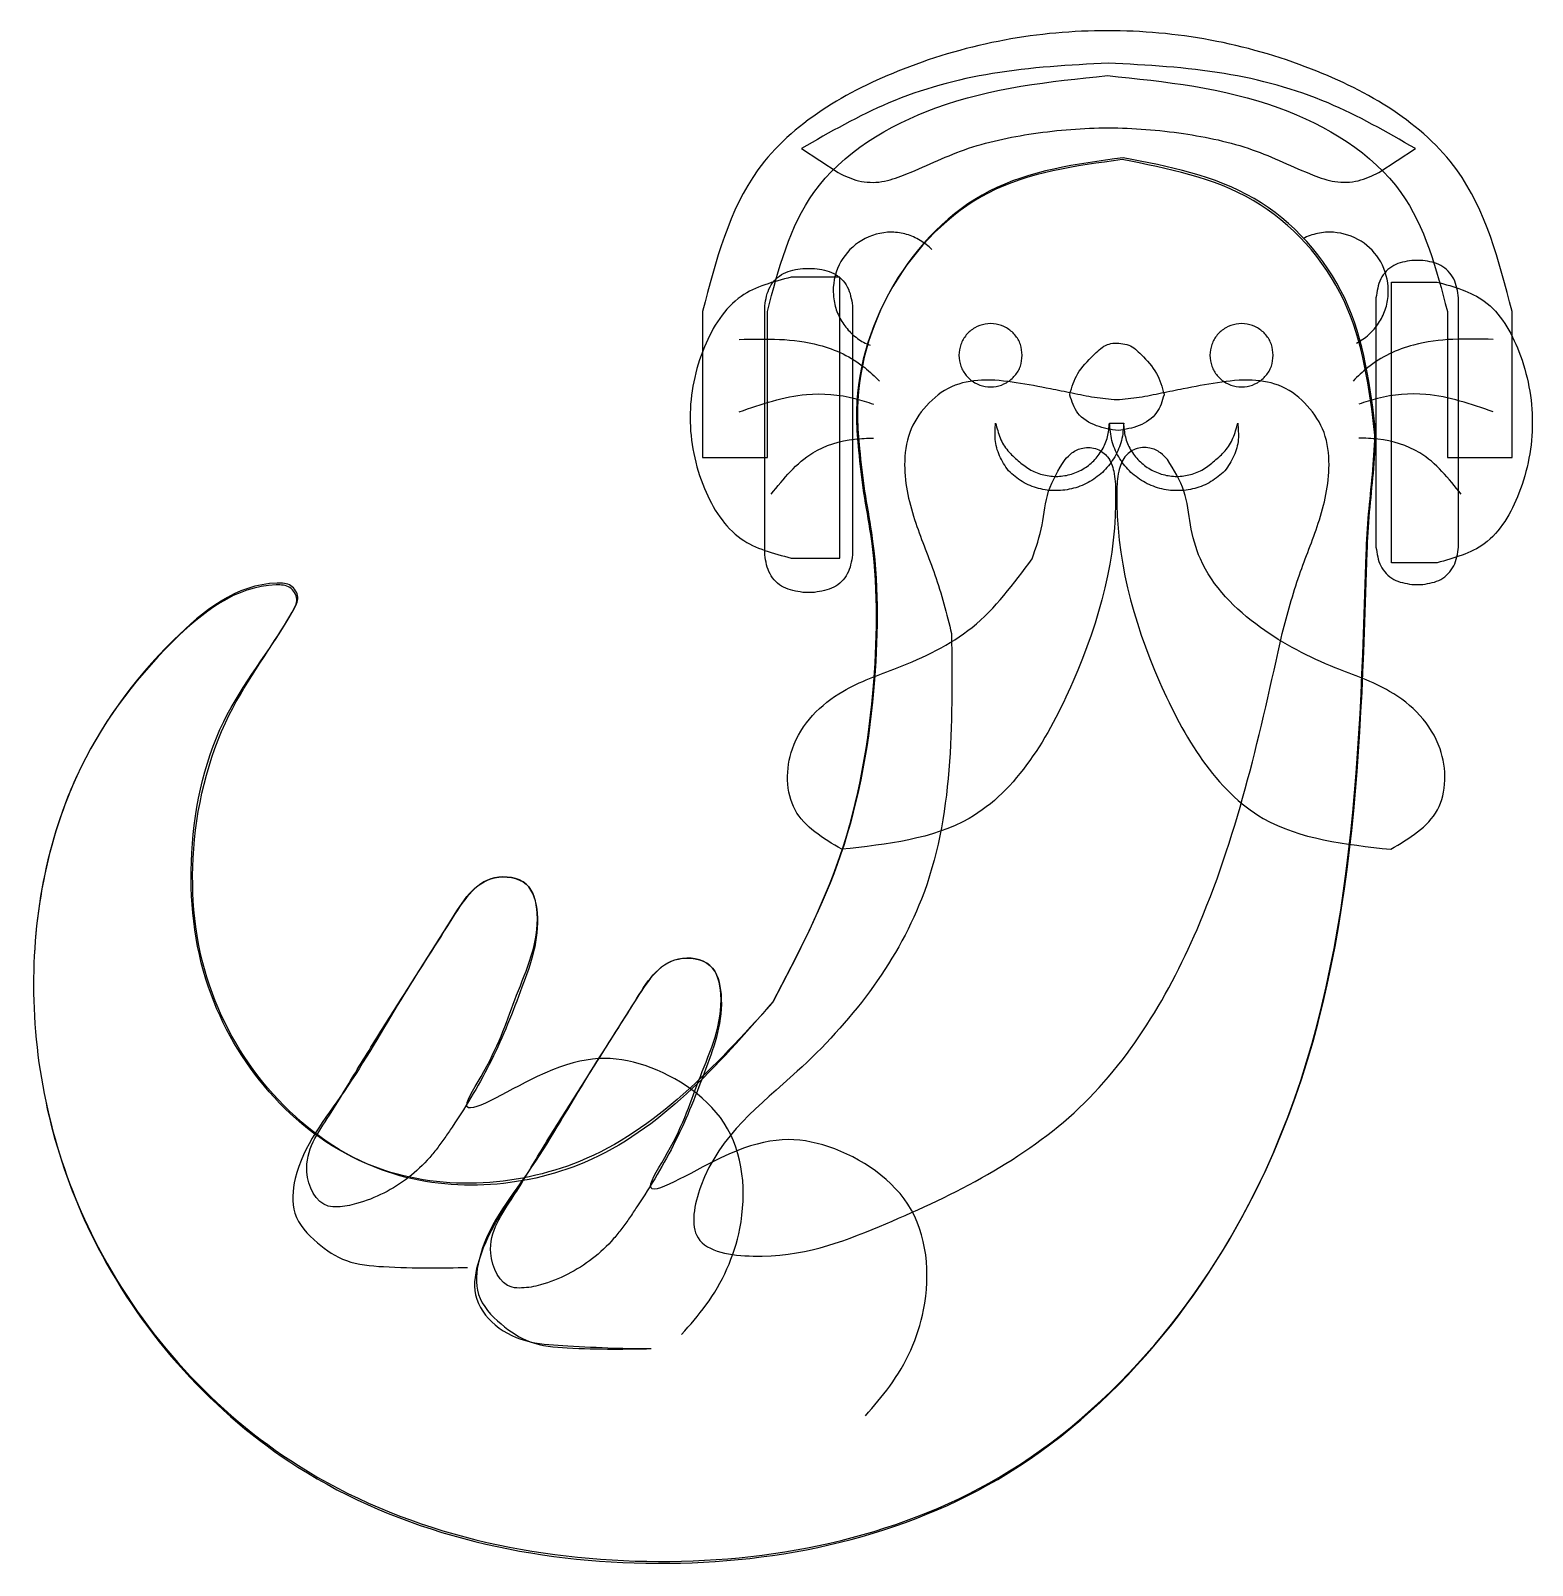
# Model space of a CAD drawing. Extents: x -8 to 8.1, y -8.2 to 8.3.
import ezdxf

# ---------------------------------------------------------------- set-up
doc = ezdxf.new("R2010")
doc.units = 0
doc.layers.get('0').update_dxf_attribs({"linetype": 'CONTINUOUS'})

msp = doc.modelspace()

# ---------------------------------------------------------------- linework, layer by layer
at = {"color": 1}
for points in [[(3.544284, 7.91895)], [(3.533617, 7.784597)], [(2.620343, 4.785531)], [(5.313306, 4.785531)], [(3.648374, 3.978224)], [(4.931429, 4.057501)], [(6.404762, 3.929336)], [(6.415333, 3.949155)], [(3.078861, 3.667721)], [(4.178245, 3.667721)], [(6.799067, 2.327653)], [(0.391467, 2.242916)], [(5.408445, 1.800741)], [(-3.510835, -1.27654)], [(-1.538023, -2.147269)]]:
    msp.add_lwpolyline(points, close=True, dxfattribs=at)
for points in [[(0.250816, 7.002222), (0.644198, 6.74394)], [(6.444371, 6.744519), (6.837753, 7.002801)], [(6.917565, 5.8023), (6.799067, 5.8023)], [(0.141285, 2.611162), (0.661652, 2.611162), (0.661653, 5.622523), (0.141285, 5.622523)], [(0.265668, 5.717562), (0.391467, 5.717563)], [(7.071621, 2.559296), (6.581451, 2.559296), (6.581451, 5.570656), (7.071621, 5.570656)], [(-0.141706, 2.644237), (-0.141705, 5.316241)], [(0.798841, 5.316241), (0.79884, 2.644238)], [(6.415333, 5.400978), (6.415333, 2.728975)], [(7.301299, 2.728975), (7.301299, 5.400978)], [(-0.80902, 5.255054), (-0.80902, 3.689147), (-0.114199, 3.689147), (-0.114199, 5.255054)], [(7.181436, 5.255054), (7.181436, 3.689147), (7.876258, 3.689147), (7.876258, 5.255054)], [(3.130395, 4.357433), (3.130395, 4.368004)], [(4.141247, 4.368004), (4.141247, 4.362718)], [(3.554556, 4.058822), (3.706514, 4.058822)], [(3.557199, 4.058822), (3.709157, 4.058822)], [(6.799067, 2.327653), (6.917565, 2.327653)], [(0.391467, 2.242916), (0.26567, 2.242916)]]:
    msp.add_lwpolyline(points, dxfattribs=at)
for points, knots in [([(7.876258, 5.255054), (7.734638, 5.799649), (7.428266, 6.977796), (5.638209, 8.020852), (3.533618, 8.39906), (1.429028, 8.020852), (-0.361028, 6.977796), (-0.667401, 5.799649), (-0.80902, 5.255054)], [0, 0, 0, 0, 1.630599, 3.527554, 5.755931, 7.984305, 9.881259, 11.511858, 11.511858, 11.511858, 11.511858]), ([(3.544284, 7.91895), (3.128206, 7.896984), (2.326469, 7.854658), (1.198726, 7.546992), (0.5571, 7.178246), (0.250816, 7.002222)], [0, 0, 0, 0, 1.248364, 2.405465, 3.462303, 3.462303, 3.462303, 3.462303]), ([(6.837753, 7.002801), (6.531456, 7.178672), (5.889758, 7.547124), (4.762085, 7.854661), (3.960361, 7.896985), (3.544284, 7.91895)], [0, 0, 0, 0, 1.05665, 2.21371, 3.462072, 3.462072, 3.462072, 3.462072]), ([(-0.114199, 5.255054), (0.004694, 5.711047), (0.261873, 6.697415), (1.765632, 7.603455), (2.913505, 7.721062), (3.533617, 7.784597)], [0, 0, 0, 0, 1.369827, 2.963106, 4.835187, 4.835187, 4.835187, 4.835187]), ([(3.533617, 7.784597), (4.15373, 7.721062), (5.301605, 7.603456), (6.805365, 6.697415), (7.062544, 5.711047), (7.181436, 5.255054)], [0, 0, 0, 0, 1.872083, 3.465362, 4.835189, 4.835189, 4.835189, 4.835189]), ([(0.644198, 6.74394), (0.715813, 6.709947), (0.863074, 6.640047), (1.114676, 6.632138), (1.494258, 6.76714), (2.004773, 7.025372), (2.753727, 7.181617), (3.54428, 7.245853), (4.334842, 7.181643), (5.083683, 7.025412), (5.594433, 6.767817), (5.973857, 6.632604), (6.225558, 6.64028), (6.372766, 6.710408), (6.444371, 6.744519)], [0, 0, 0, 0, 0.236145, 0.485582, 0.728947, 1.436896, 2.196775, 3.003747, 3.810718, 4.570562, 5.278355, 5.521757, 5.77119, 6.00743, 6.00743, 6.00743, 6.00743]), ([(3.691979, 6.883736), (3.1907, 6.816414), (2.20437, 6.68395), (1.113869, 5.571332), (0.802376, 4.479433), (0.865531, 3.723882), (0.91188, 3.311289), (1.069053, 2.494793), (1.062654, 1.171094), (0.768927, -0.568098), (0.205608, -1.650265), (-0.062047, -2.164445)], [0, 0, 0, 0, 1.480116, 2.912311, 4.387493, 4.724337, 5.184151, 5.632821, 7.215627, 9.126419, 10.8562, 10.8562, 10.8562, 10.8562]), ([(3.70255, 6.903556), (3.201271, 6.836234), (2.214941, 6.703769), (1.12444, 5.591152), (0.812947, 4.499252), (0.876102, 3.743701), (0.922451, 3.331108), (1.079624, 2.514613), (1.073225, 1.190913), (0.779498, -0.548278), (0.216179, -1.630445), (-0.051476, -2.144626)], [0, 0, 0, 0, 1.480116, 2.912311, 4.387493, 4.724337, 5.184151, 5.632821, 7.215627, 9.126419, 10.8562, 10.8562, 10.8562, 10.8562]), ([(6.404762, 3.929336), (6.343512, 4.428495), (6.222641, 5.41355), (5.156042, 6.600213), (4.182749, 6.788696), (3.691979, 6.883736)], [0, 0, 0, 0, 1.485728, 2.931978, 4.402945, 4.402945, 4.402945, 4.402945]), ([(6.415333, 3.949155), (6.354083, 4.448314), (6.233212, 5.433369), (5.166613, 6.620032), (4.19332, 6.808516), (3.70255, 6.903556)], [0, 0, 0, 0, 1.485728, 2.931978, 4.402945, 4.402945, 4.402945, 4.402945]), ([(1.650816, 5.920384), (1.631199, 5.938218), (1.591912, 5.973935), (1.525776, 6.018707), (1.455111, 6.055893), (1.38009, 6.08376), (1.301631, 6.101506), (1.242772, 6.105678), (1.205592, 6.105479), (1.190162, 6.105222), (1.070621, 6.097617), (0.850266, 6.021408), (0.628481, 5.76457), (0.580298, 5.512995), (0.602634, 5.350779), (0.623598, 5.273097), (0.653754, 5.200031), (0.692336, 5.132114), (0.738648, 5.069966), (0.791957, 5.014113), (0.851653, 4.965361), (0.916722, 4.923501), (0.963853, 4.902681), (0.987476, 4.892245)], [0, 0, 0, 0, 0.079453, 0.15912, 0.23881, 0.318522, 0.398505, 0.479325, 0.494839, 0.510063, 0.525605, 0.854244, 1.173203, 1.501867, 1.58378, 1.663812, 1.74251, 1.820304, 1.897532, 1.974461, 2.051316, 2.128315, 2.205694, 2.205694, 2.205694, 2.205694]), ([(6.205172, 4.915946), (6.228827, 4.929189), (6.27598, 4.955587), (6.339355, 5.006212), (6.395994, 5.063672), (6.444783, 5.128019), (6.48515, 5.198237), (6.516364, 5.273603), (6.537739, 5.353298), (6.54851, 5.436581), (6.5478, 5.598233), (6.469809, 5.832319), (6.233078, 6.052077), (6.018601, 6.106097), (5.904401, 6.105478), (5.888972, 6.105224), (5.850296, 6.102745), (5.789237, 6.094189), (5.708144, 6.072), (5.658003, 6.048724), (5.633141, 6.037183)], [0, 0, 0, 0, 0.081214, 0.161893, 0.242324, 0.322758, 0.403442, 0.484663, 0.566786, 0.650281, 0.735757, 1.050988, 1.35614, 1.668128, 1.683642, 1.698866, 1.714408, 1.799885, 1.883375, 1.965489, 1.965489, 1.965489, 1.965489]), ([(6.799067, 5.8023), (6.731545, 5.791068), (6.597235, 5.768725), (6.445873, 5.607821), (6.42568, 5.471056), (6.415333, 5.400978)], [0, 0, 0, 0, 0.201333, 0.400485, 0.609764, 0.609764, 0.609764, 0.609764]), ([(7.301299, 5.400978), (7.290952, 5.471056), (7.270758, 5.607821), (7.119397, 5.768725), (6.985086, 5.791068), (6.917565, 5.8023)], [0, 0, 0, 0, 0.209279, 0.408431, 0.609764, 0.609764, 0.609764, 0.609764]), ([(0.141285, 5.622523), (-0.050198, 5.573342), (-0.464595, 5.466908), (-0.848275, 4.852909), (-0.993565, 4.116843), (-0.848275, 3.380776), (-0.464595, 2.766777), (-0.050198, 2.660343), (0.141285, 2.611162)], [0, 0, 0, 0, 0.574464, 1.243219, 2.018504, 2.793788, 3.462544, 4.037008, 4.037008, 4.037008, 4.037008]), ([(-0.141705, 5.316241), (-0.130449, 5.386678), (-0.108206, 5.525873), (0.054312, 5.685107), (0.194352, 5.706611), (0.265668, 5.717562)], [0, 0, 0, 0, 0.210109, 0.415211, 0.628054, 0.628054, 0.628054, 0.628054]), ([(0.391467, 5.717563), (0.462783, 5.706612), (0.602823, 5.685107), (0.765341, 5.525873), (0.787585, 5.386678), (0.798841, 5.316241)], [0, 0, 0, 0, 0.212843, 0.417946, 0.628055, 0.628055, 0.628055, 0.628055]), ([(7.071621, 5.570656), (7.252685, 5.520235), (7.651328, 5.409223), (8.004745, 4.793989), (8.140476, 4.064976), (8.004746, 3.335963), (7.651328, 2.72073), (7.252685, 2.609718), (7.071621, 2.559296)], [0, 0, 0, 0, 0.54551, 1.201037, 1.974609, 2.748182, 3.403708, 3.949219, 3.949219, 3.949219, 3.949219]), ([(2.620343, 4.785531), (2.616285, 4.74583), (2.608228, 4.666996), (2.54572, 4.562816), (2.454198, 4.485361), (2.340865, 4.444283), (2.220608, 4.444283), (2.107434, 4.485361), (2.015278, 4.562816), (1.955124, 4.666996), (1.934122, 4.785531), (1.955124, 4.904066), (2.015278, 5.008246), (2.107434, 5.0857), (2.220608, 5.126779), (2.340865, 5.126779), (2.454198, 5.0857), (2.54572, 5.008246), (2.608228, 4.904066), (2.616285, 4.825232), (2.620343, 4.785531)], [0, 0, 0, 0, 0.118498, 0.235302, 0.353805, 0.47231, 0.58912, 0.707625, 0.826128, 0.942932, 1.06143, 1.179929, 1.296733, 1.415235, 1.53374, 1.65055, 1.769055, 1.887558, 2.004362, 2.12286, 2.12286, 2.12286, 2.12286]), ([(5.313306, 4.785531), (5.309249, 4.74583), (5.301192, 4.666996), (5.238683, 4.562816), (5.147161, 4.485361), (5.033829, 4.444283), (4.913571, 4.444283), (4.800397, 4.485361), (4.708241, 4.562816), (4.648088, 4.666996), (4.627085, 4.785531), (4.648088, 4.904066), (4.708241, 5.008246), (4.800397, 5.0857), (4.913571, 5.126779), (5.033829, 5.126779), (5.147161, 5.0857), (5.238683, 5.008246), (5.301192, 4.904066), (5.309249, 4.825232), (5.313306, 4.785531)], [0, 0, 0, 0, 0.118498, 0.235302, 0.353805, 0.47231, 0.58912, 0.707625, 0.826128, 0.942932, 1.06143, 1.179929, 1.296733, 1.415235, 1.53374, 1.65055, 1.769055, 1.887558, 2.004362, 2.12286, 2.12286, 2.12286, 2.12286]), ([(-0.416176, 4.955977), (-0.127055, 4.962849), (0.346942, 4.974116), (0.854409, 4.735784), (1.036591, 4.558867), (1.087549, 4.509381)], [0, 0, 0, 0, 0.857122, 1.405205, 1.618043, 1.618043, 1.618043, 1.618043]), ([(7.673281, 4.955977), (7.384161, 4.962849), (6.910163, 4.974116), (6.402697, 4.735784), (6.220515, 4.558867), (6.169557, 4.509381)], [0, 0, 0, 0, 0.857122, 1.405205, 1.618043, 1.618043, 1.618043, 1.618043]), ([(3.130395, 4.368004), (3.152939, 4.44481), (3.20037, 4.606407), (3.363279, 4.762192), (3.48378, 4.886631), (3.59406, 4.919059), (3.678775, 4.91431), (3.79306, 4.894638), (3.919975, 4.769855), (4.074521, 4.607864), (4.119705, 4.445439), (4.141247, 4.368004)], [0, 0, 0, 0, 0.235842, 0.496203, 0.663931, 0.74424, 0.831559, 0.917691, 1.084637, 1.344858, 1.581953, 1.581953, 1.581953, 1.581953]), ([(3.63516, 4.305903), (3.554701, 4.313445), (3.393594, 4.328548), (3.15742, 4.377245), (2.879064, 4.434337), (2.557041, 4.494871), (2.199766, 4.536414), (1.847921, 4.47158), (1.578315, 4.256288), (1.386752, 3.962708), (1.33146, 3.512476), (1.456073, 2.992802), (1.705738, 2.416704), (1.808029, 2.013164), (1.861875, 1.800741)], [0, 0, 0, 0, 0.242246, 0.485062, 0.72262, 1.09488, 1.468183, 1.798235, 2.135824, 2.473817, 2.824735, 3.461763, 4.051937, 4.70791, 4.70791, 4.70791, 4.70791]), ([(5.408445, 1.800741), (5.465336, 2.01227), (5.573379, 2.413989), (5.817145, 2.992484), (5.938083, 3.512011), (5.88434, 3.962276), (5.691913, 4.255359), (5.422793, 4.471663), (5.070512, 4.53638), (4.713295, 4.494858), (4.391428, 4.434447), (4.113217, 4.377131), (3.877015, 4.328562), (3.715716, 4.31345), (3.63516, 4.305903)], [0, 0, 0, 0, 0.656075, 1.24596, 1.883259, 2.233215, 2.571364, 2.909717, 3.23977, 3.613073, 3.985333, 4.222315, 4.46542, 4.707957, 4.707957, 4.707957, 4.707957]), ([(-0.416176, 4.179059), (-0.17881, 4.261432), (0.224306, 4.401324), (0.727784, 4.359811), (0.958292, 4.282934), (1.024123, 4.260979)], [0, 0, 0, 0, 0.745882, 1.266721, 1.474929, 1.474929, 1.474929, 1.474929]), ([(3.648374, 3.978224), (3.569947, 3.990214), (3.411991, 4.014364), (3.198867, 4.141868), (3.152082, 4.289157), (3.130395, 4.357433)], [0, 0, 0, 0, 0.23867, 0.480691, 0.689823, 0.689823, 0.689823, 0.689823]), ([(4.141247, 4.362718), (4.121585, 4.294377), (4.079868, 4.149374), (3.87841, 4.014336), (3.724937, 3.990243), (3.648374, 3.978224)], [0, 0, 0, 0, 0.208064, 0.441458, 0.673804, 0.673804, 0.673804, 0.673804]), ([(7.673281, 4.179059), (7.435915, 4.261432), (7.032799, 4.401324), (6.529321, 4.359811), (6.298813, 4.282934), (6.232983, 4.260979)], [0, 0, 0, 0, 0.745882, 1.266721, 1.474929, 1.474929, 1.474929, 1.474929]), ([(2.471029, 3.546162), (2.436777, 3.598584), (2.369312, 3.701837), (2.319829, 3.881125), (2.329954, 4.000297), (2.334927, 4.058822)], [0, 0, 0, 0, 0.187286, 0.36889, 0.544145, 0.544145, 0.544145, 0.544145]), ([(2.334927, 4.058822), (2.348638, 4.004509), (2.375468, 3.898228), (2.458867, 3.756732), (2.53885, 3.688136), (2.57806, 3.654508)], [0, 0, 0, 0, 0.16762, 0.328005, 0.482241, 0.482241, 0.482241, 0.482241]), ([(3.709157, 4.058822), (3.704416, 3.995487), (3.694932, 3.868813), (3.618385, 3.692002), (3.502468, 3.540367), (3.350493, 3.423796), (3.173667, 3.35075), (2.983667, 3.324878), (2.794114, 3.350342), (2.615315, 3.422023), (2.519102, 3.504802), (2.471029, 3.546162)], [0, 0, 0, 0, 0.189425, 0.37886, 0.568039, 0.757041, 0.946373, 1.135887, 1.325324, 1.514768, 1.70395, 1.70395, 1.70395, 1.70395]), ([(2.57806, 3.654508), (2.61598, 3.62181), (2.691752, 3.556474), (2.83294, 3.500477), (2.982311, 3.479881), (3.13222, 3.500176), (3.2718, 3.557677), (3.391393, 3.649988), (3.483089, 3.769399), (3.542905, 3.909045), (3.550668, 4.008836), (3.554556, 4.058822)], [0, 0, 0, 0, 0.149323, 0.298374, 0.447967, 0.597561, 0.746611, 0.895935, 1.045256, 1.194299, 1.343883, 1.343883, 1.343883, 1.343883]), ([(4.795327, 3.544841), (4.747009, 3.503852), (4.650383, 3.421881), (4.471923, 3.350235), (4.282644, 3.32512), (4.092574, 3.34989), (3.915844, 3.423602), (3.76398, 3.54027), (3.648181, 3.692024), (3.572224, 3.86892), (3.562209, 3.995502), (3.557199, 4.058822)], [0, 0, 0, 0, 0.189083, 0.378125, 0.567264, 0.756701, 0.946146, 1.135327, 1.324326, 1.513649, 1.703151, 1.703151, 1.703151, 1.703151]), ([(3.706514, 4.058822), (3.710403, 4.008836), (3.718166, 3.909045), (3.777981, 3.769399), (3.869678, 3.649988), (3.98927, 3.557677), (4.128851, 3.500176), (4.278759, 3.479881), (4.42813, 3.500477), (4.569319, 3.556474), (4.64509, 3.62181), (4.68301, 3.654508)], [0, 0, 0, 0, 0.149584, 0.298628, 0.447949, 0.597272, 0.746323, 0.895916, 1.045509, 1.19456, 1.343883, 1.343883, 1.343883, 1.343883]), ([(4.68301, 3.654508), (4.722968, 3.687871), (4.804174, 3.755675), (4.889785, 3.896676), (4.91733, 4.003051), (4.931429, 4.057501)], [0, 0, 0, 0, 0.155438, 0.315895, 0.484154, 0.484154, 0.484154, 0.484154]), ([(4.931429, 4.057501), (4.936926, 3.998919), (4.948114, 3.879705), (4.899631, 3.699468), (4.830475, 3.596946), (4.795327, 3.544841)], [0, 0, 0, 0, 0.175593, 0.357331, 0.545152, 0.545152, 0.545152, 0.545152]), ([(-0.072618, 3.295118), (0.061238, 3.463345), (0.295344, 3.757564), (0.732656, 3.888311), (0.95742, 3.895461), (1.025444, 3.897625)], [0, 0, 0, 0, 0.629422, 1.100818, 1.305399, 1.305399, 1.305399, 1.305399]), ([(3.078861, 3.667721), (3.102449, 3.692452), (3.155482, 3.748054), (3.275453, 3.804704), (3.424274, 3.79426), (3.554341, 3.696701), (3.614399, 3.523743), (3.653838, 2.697511), (3.29724, 1.356439), (2.297355, -0.334391), (1.171449, -0.45886), (0.683209, -0.512835)], [0, 0, 0, 0, 0.1021, 0.229549, 0.384618, 0.524945, 0.691342, 0.913662, 3.002901, 4.840631, 6.247723, 6.247723, 6.247723, 6.247723]), ([(4.178245, 3.667721), (4.154657, 3.692452), (4.101625, 3.748054), (3.981654, 3.804704), (3.832832, 3.79426), (3.702766, 3.696701), (3.642707, 3.523743), (3.603268, 2.697511), (3.959867, 1.356439), (4.959751, -0.334391), (6.085657, -0.45886), (6.573898, -0.512835)], [0, 0, 0, 0, 0.1021, 0.229549, 0.384618, 0.524945, 0.691342, 0.913662, 3.002901, 4.840631, 6.247723, 6.247723, 6.247723, 6.247723]), ([(7.329724, 3.295118), (7.195867, 3.463345), (6.961761, 3.757564), (6.524449, 3.888311), (6.299685, 3.895461), (6.231661, 3.897625)], [0, 0, 0, 0, 0.629422, 1.100818, 1.305399, 1.305399, 1.305399, 1.305399]), ([(6.309623, 2.65165), (6.317191, 2.796445), (6.332043, 3.080607), (6.380967, 3.50513), (6.396772, 3.786899), (6.404762, 3.929336)], [0, 0, 0, 0, 0.434877, 0.853453, 1.281355, 1.281355, 1.281355, 1.281355]), ([(6.320194, 2.67147), (6.327762, 2.816264), (6.342614, 3.100426), (6.391538, 3.524949), (6.407343, 3.806718), (6.415333, 3.949155)], [0, 0, 0, 0, 0.434877, 0.853453, 1.281355, 1.281355, 1.281355, 1.281355]), ([(2.726054, 2.601441), (2.767086, 2.721514), (2.847743, 2.957541), (2.875867, 3.341659), (3.010212, 3.557453), (3.078861, 3.667721)], [0, 0, 0, 0, 0.380199, 0.747358, 1.131016, 1.131016, 1.131016, 1.131016]), ([(6.573898, -0.512835), (6.773489, -0.394315), (7.17316, -0.156985), (7.1785, 0.667836), (6.63729, 1.203473), (5.885347, 1.450049), (5.136764, 1.834119), (4.565953, 2.399196), (4.414866, 2.959738), (4.381058, 3.341327), (4.246856, 3.557303), (4.178245, 3.667721)], [0, 0, 0, 0, 0.654871, 1.311344, 2.130091, 2.765374, 3.678275, 4.655425, 5.035376, 5.402535, 5.786597, 5.786597, 5.786597, 5.786597]), ([(-0.051476, -2.144626), (-0.654916, -2.834529), (-1.753446, -4.090459), (-4.535165, -4.267301), (-6.134518, -2.471557), (-6.365517, -0.57104), (-6.014297, 0.910452), (-5.401322, 1.686549), (-5.125864, 2.18581), (-5.217385, 2.339437), (-5.77067, 2.363719), (-6.675755, 1.636353), (-7.770593, 0.132253), (-8.170529, -2.276311), (-7.42481, -5.037052), (-5.128509, -7.561134), (-1.412768, -8.436995), (2.749717, -7.60427), (6.136392, -3.393166), (6.250895, 0.384919), (6.320194, 2.67147)], [0, 0, 0, 0, 2.659186, 4.840898, 7.460849, 8.924817, 10.512454, 11.82458, 11.9742, 12.116965, 12.267634, 13.531748, 15.322116, 17.858025, 20.510199, 23.690361, 27.564971, 31.446306, 35.820961, 42.527391, 42.527391, 42.527391, 42.527391]), ([(-0.062047, -2.164445), (-0.682142, -2.843308), (-1.818257, -4.087097), (-4.590621, -4.234694), (-6.145162, -2.46044), (-6.376554, -0.621567), (-6.074446, 0.878165), (-5.423935, 1.64449), (-5.136505, 2.165653), (-5.227885, 2.319271), (-5.779307, 2.34472), (-6.682547, 1.623991), (-7.774302, 0.125235), (-8.168659, -2.279821), (-7.427674, -5.040792), (-5.140175, -7.576495), (-1.422688, -8.458012), (2.739082, -7.623702), (6.125848, -3.413151), (6.240334, 0.365037), (6.309623, 2.65165)], [0, 0, 0, 0, 2.673578, 4.898434, 7.413845, 8.860205, 10.405222, 11.788507, 11.937571, 12.080589, 12.231315, 13.490557, 15.270201, 17.80056, 20.456988, 23.64076, 27.514092, 31.395427, 35.770082, 42.476512, 42.476512, 42.476512, 42.476512]), ([(0.26567, 2.242916), (0.194353, 2.253868), (0.054313, 2.275372), (-0.108206, 2.434606), (-0.13045, 2.573801), (-0.141706, 2.644237)], [0, 0, 0, 0, 0.212844, 0.417948, 0.628055, 0.628055, 0.628055, 0.628055]), ([(0.79884, 2.644238), (0.787585, 2.573801), (0.765341, 2.434606), (0.602823, 2.275372), (0.462783, 2.253868), (0.391467, 2.242916)], [0, 0, 0, 0, 0.210109, 0.415212, 0.628055, 0.628055, 0.628055, 0.628055]), ([(6.415333, 2.728975), (6.42568, 2.658897), (6.445873, 2.522132), (6.597235, 2.361228), (6.731545, 2.338885), (6.799067, 2.327653)], [0, 0, 0, 0, 0.209279, 0.408431, 0.609764, 0.609764, 0.609764, 0.609764]), ([(6.917565, 2.327653), (6.985086, 2.338885), (7.119397, 2.361228), (7.270758, 2.522132), (7.290952, 2.658897), (7.301299, 2.728975)], [0, 0, 0, 0, 0.201333, 0.400485, 0.609764, 0.609764, 0.609764, 0.609764]), ([(0.683209, -0.512835), (0.483643, -0.394327), (0.084025, -0.157022), (0.078259, 0.667997), (0.621324, 1.202772), (1.366779, 1.452365), (2.149319, 1.820649), (2.529501, 2.335345), (2.726054, 2.601441)], [0, 0, 0, 0, 0.654871, 1.311344, 2.130091, 2.765374, 3.678275, 4.655425, 4.655425, 4.655425, 4.655425]), ([(1.861875, 1.800741), (1.872026, 0.81647), (1.890238, -0.949416), (0.418677, -2.826358), (-0.771291, -3.668171), (-0.993267, -4.798677), (0.077935, -4.954338), (1.377436, -4.465715), (3.352765, -3.508428), (4.771849, -1.096617), (5.177636, 0.750252), (5.408445, 1.800741)], [0, 0, 0, 0, 2.866606, 5.142995, 6.752781, 7.308015, 7.93084, 9.321178, 11.739227, 14.18349, 17.407668, 17.407668, 17.407668, 17.407668]), ([(-1.034579, -5.716068), (-0.94404, -5.613379), (-0.655538, -5.28616), (-0.307226, -4.527886), (-0.401991, -3.361863), (-1.519121, -2.693411), (-2.353625, -2.74849), (-3.546231, -3.51131), (-3.010233, -2.691354), (-2.83532, -2.094078), (-2.512809, -1.41205), (-2.651882, -0.832023), (-3.191401, -0.756022), (-3.584737, -1.404396), (-4.079417, -2.154084), (-4.611615, -3.103273), (-5.174359, -3.78578), (-5.234462, -4.442059), (-4.958966, -4.739364), (-4.631363, -4.957517), (-4.200956, -4.995597), (-3.768986, -5.004259), (-3.467558, -4.99946), (-3.331128, -4.997287)], [0, 0, 0, 0, 0.409883, 1.306089, 2.450741, 3.561834, 4.66522, 5.478939, 5.883586, 6.773894, 7.680644, 8.011915, 8.357852, 9.013562, 10.019657, 11.175115, 12.246704, 12.617232, 13.015977, 13.381354, 13.783975, 14.278341, 14.687109, 14.687109, 14.687109, 14.687109]), ([(-1.034579, -5.716068), (-0.94404, -5.613379), (-0.655538, -5.28616), (-0.307226, -4.527886), (-0.401991, -3.361863), (-1.519121, -2.693411), (-2.353625, -2.74849), (-3.546231, -3.51131), (-3.010233, -2.691354), (-2.83532, -2.094078), (-2.512809, -1.41205), (-2.651882, -0.832023), (-3.191401, -0.756022), (-3.584737, -1.404396), (-4.079417, -2.154084), (-4.611615, -3.103273), (-5.174359, -3.78578), (-5.234462, -4.442059), (-4.958966, -4.739364), (-4.631363, -4.957517), (-4.200956, -4.995597), (-3.768986, -5.004259), (-3.467558, -4.99946), (-3.331128, -4.997287)], [0, 0, 0, 0, 0.409883, 1.306089, 2.450741, 3.561834, 4.66522, 5.478939, 5.883586, 6.773894, 7.680644, 8.011915, 8.357852, 9.013562, 10.019657, 11.175115, 12.246704, 12.617232, 13.015977, 13.381354, 13.783975, 14.278341, 14.687109, 14.687109, 14.687109, 14.687109]), ([(-3.510835, -1.27654), (-3.624513, -1.457952), (-3.851886, -1.820807), (-4.196063, -2.36208), (-4.520763, -2.877625), (-4.821789, -3.398761), (-5.165224, -3.862059), (-4.942664, -4.34513), (-4.723136, -4.348827), (-4.621752, -4.338467), (-4.453041, -4.297254), (-4.225087, -4.20835), (-3.9585, -4.040224), (-3.77115, -3.863562), (-3.647057, -3.708556), (-3.565545, -3.593507), (-3.361215, -3.290455), (-3.048688, -2.774478), (-2.747409, -2.005515), (-2.5253, -1.379947), (-2.650783, -0.831944), (-3.192362, -0.757905), (-3.384842, -1.07136), (-3.510835, -1.27654)], [0, 0, 0, 0, 0.642109, 1.284322, 1.926525, 2.461902, 3.115696, 3.547907, 3.64959, 3.752137, 3.855323, 4.16876, 4.481991, 4.795126, 4.935954, 5.077249, 5.217976, 6.032687, 6.879364, 7.690239, 8.02238, 8.368384, 9.02406, 9.02406, 9.02406, 9.02406]), ([(0.936913, -6.586797), (1.027452, -6.484108), (1.315954, -6.156889), (1.664265, -5.398615), (1.5695, -4.232592), (0.45237, -3.56414), (-0.382133, -3.619219), (-1.57474, -4.382039), (-1.038741, -3.562083), (-0.863831, -2.964806), (-0.541311, -2.282781), (-0.680399, -1.702749), (-1.219862, -1.626765), (-1.613695, -2.274995), (-2.105122, -3.025621), (-2.651751, -3.970652), (-3.175551, -4.666752), (-3.297103, -5.303371), (-3.047518, -5.653079), (-2.667335, -5.818316), (-2.22722, -5.83784), (-1.794366, -5.864478), (-1.494989, -5.866915), (-1.359637, -5.868016)], [0, 0, 0, 0, 0.409883, 1.306089, 2.450741, 3.561834, 4.66522, 5.478939, 5.883586, 6.773894, 7.680644, 8.011915, 8.357852, 9.013562, 10.019657, 11.175115, 12.246704, 12.624535, 13.009584, 13.425417, 13.830929, 14.322767, 14.728629, 14.728629, 14.728629, 14.728629]), ([(0.936913, -6.586797), (1.027452, -6.484108), (1.315954, -6.156889), (1.664265, -5.398615), (1.5695, -4.232592), (0.45237, -3.56414), (-0.382133, -3.619219), (-1.57474, -4.382039), (-1.038742, -3.562083), (-0.863829, -2.964807), (-0.541318, -2.282779), (-0.680391, -1.702752), (-1.21991, -1.626751), (-1.613245, -2.275125), (-2.107925, -3.024813), (-2.640123, -3.974002), (-3.202868, -4.656509), (-3.262971, -5.312788), (-2.987474, -5.610093), (-2.659871, -5.828246), (-2.229465, -5.866326), (-1.797495, -5.874988), (-1.496067, -5.870189), (-1.359637, -5.868016)], [0, 0, 0, 0, 0.409883, 1.306089, 2.450741, 3.561834, 4.66522, 5.478939, 5.883586, 6.773894, 7.680644, 8.011915, 8.357852, 9.013562, 10.019657, 11.175115, 12.246704, 12.617232, 13.015976, 13.381354, 13.783975, 14.27834, 14.687108, 14.687108, 14.687108, 14.687108]), ([(-1.538023, -2.147269), (-1.6517, -2.328681), (-1.879074, -2.691536), (-2.223251, -3.232809), (-2.54795, -3.748354), (-2.848976, -4.26949), (-3.192411, -4.732788), (-2.969851, -5.215859), (-2.750323, -5.219556), (-2.648939, -5.209196), (-2.480227, -5.167983), (-2.252274, -5.079079), (-1.985688, -4.910953), (-1.798337, -4.734291), (-1.674245, -4.579285), (-1.592732, -4.464235), (-1.388404, -4.161185), (-1.075818, -3.645176), (-0.774806, -2.876356), (-0.551865, -2.250194), (-0.678898, -1.702632), (-1.220244, -1.627674), (-1.412318, -1.941731), (-1.538023, -2.147269)], [0, 0, 0, 0, 0.642109, 1.284322, 1.926525, 2.461902, 3.115696, 3.547907, 3.64959, 3.752137, 3.855323, 4.168759, 4.48199, 4.795125, 4.935953, 5.077248, 5.217975, 6.032686, 6.879363, 7.690238, 8.022966, 8.369029, 9.024484, 9.024484, 9.024484, 9.024484])]:
    msp.add_open_spline(points, degree=3, knots=knots, dxfattribs=at)

doc.saveas('drawing.dxf')
